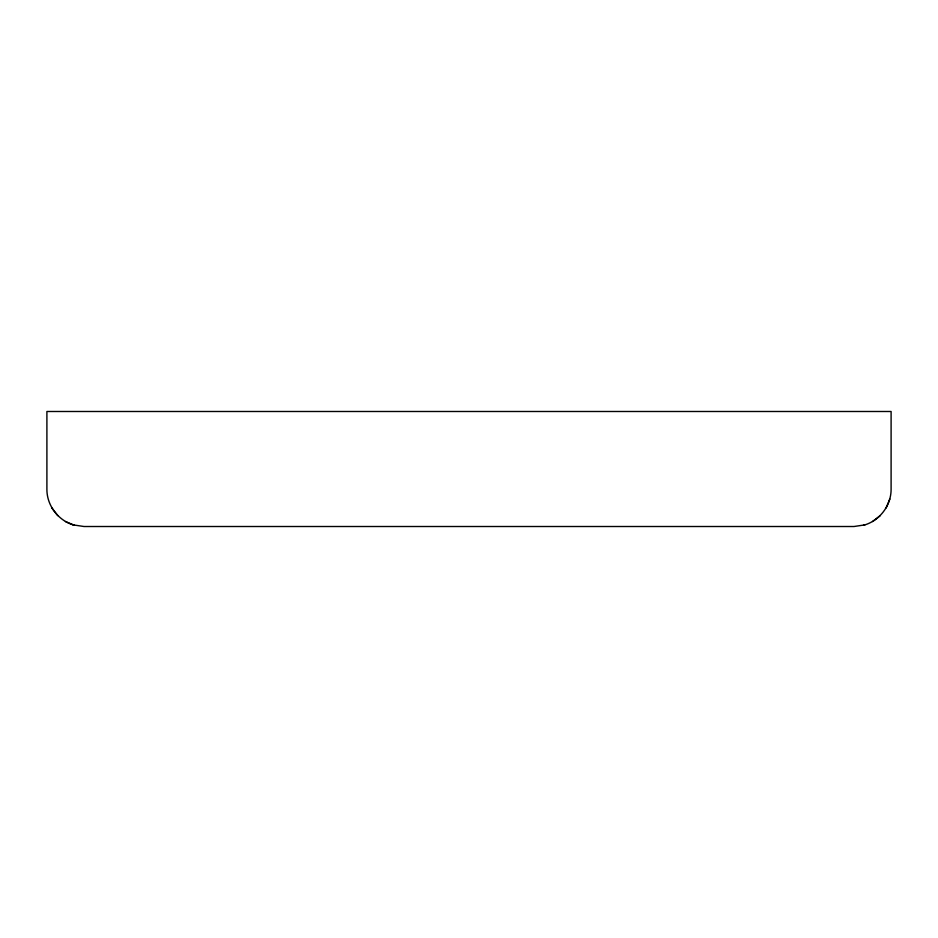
<?xml version="1.0" encoding="UTF-8"?>
<svg xmlns="http://www.w3.org/2000/svg" width="938" height="938" viewBox="0 0 938 938"><rect width="100%" height="100%" fill="white"/><g stroke="black" fill="none" stroke-linecap="round" stroke-linejoin="round"><path stroke-width="1.41" d="M863.593 525.257C879.398 521 891.112 505.793 891.1 489.413L891.1 411.489L46.9 411.489L46.9 489.413C46.877 505.852 58.602 520.953 74.407 525.257L65.449 521.54M886.129 507.962L889.834 499.016M872.551 521.54L880.231 515.654M864.883 524.881L853.99 526.511L84.01 526.511L73.117 524.881M51.871 507.962L57.769 515.654"/></g></svg>
